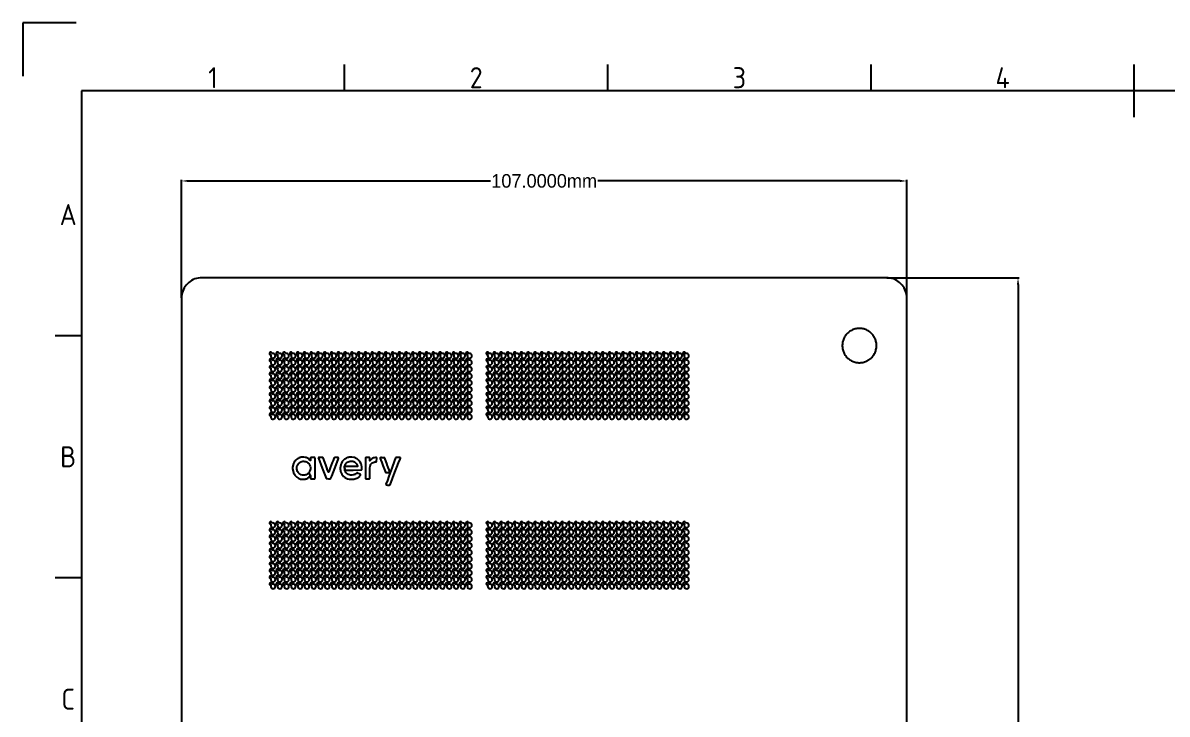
# Model space of a CAD drawing. Header units: millimetres. Extents: x -28 to 301, y -25 to 208.
# Drawn here: x -28.4 to 140.4, y 105.7 to 207.6 of the extents above; entities that cross this region are included whole.
import ezdxf
from ezdxf.enums import TextEntityAlignment as Align

# ---------------------------------------------------------------- set-up
doc = ezdxf.new("R2010")
doc.units = ezdxf.units.MM
doc.header["$MEASUREMENT"] = 0
for name, color, linetype in [('1_copper', 7, 'Continuous'), ('drills_via_1_64', 7, 'Continuous'), ('holes', 7, 'Continuous'), ('outline', 7, 'Continuous'), ('Title Block', 7, 'Continuous')]:
    doc.layers.add(name, color=color, linetype=linetype)
doc.styles.add('ACISOTS', font='isocp.shx', dxfattribs={"height": 1})
doc.styles.add('ISO Proportional', font='isocp.shx')
doc.dimstyles.get("Standard").update_dxf_attribs({"dimtxt": 2, "dimasz": 1, "dimexe": 0.18, "dimexo": 0.0625, "dimgap": 0.09, "dimtad": 0, "dimtih": 1, "dimtoh": 1, "dimdec": 4, "dimzin": 0, "dimdsep": 46, "dimtxsty": 'Standard', "dimcen": 0.09, "dimadec": 0, "dimazin": 0, "dimtfac": 1, "dimtdec": 4, "dimtofl": 0, "dimtmove": 0, "dimatfit": 3, "dimfxl": 1, "dimtolj": 1, "dimtzin": 0, "dimarcsym": 0})

# ---------------------------------------------------------------- blocks, each defined once
blk = doc.blocks.new('*U74')
at = {"linetype": 'Continuous'}
blk.add_lwpolyline([(-0.05, 0.21, 3.187089), (-0.21, 0.05, 5.958673)], format="xyb", close=True, dxfattribs=at)
blk = doc.blocks.new('*U75')
at = {"color": 0, "linetype": 'ByBlock', "lineweight": -2, "transparency": 16777216}
for p in [(-29, 0), (-28, 0), (-27, 0), (-26, 0), (-25, 0), (-24, 0), (-23, 0), (-22, 0), (-21, 0), (-20, 0), (-19, 0), (-18, 0), (-17, 0), (-16, 0), (-15, 0), (-14, 0), (-13, 0), (-12, 0), (-11, 0), (-10, 0), (-9, 0), (-8, 0), (-7, 0), (-6, 0), (-5, 0), (-4, 0), (-3, 0), (-2, 0), (-1, 0), (0, 0), (-29, -1), (-29, -2), (-28, -1), (-28, -2), (-27, -1), (-27, -2), (-26, -1), (-26, -2), (-25, -1), (-25, -2), (-24, -1), (-24, -2), (-23, -1), (-23, -2), (-22, -1), (-22, -2), (-21, -1), (-21, -2), (-20, -1), (-20, -2), (-19, -1), (-19, -2), (-18, -1), (-18, -2), (-17, -1), (-17, -2), (-16, -1), (-16, -2), (-15, -1), (-15, -2), (-14, -1), (-14, -2), (-13, -1), (-13, -2), (-12, -1), (-12, -2), (-11, -1), (-11, -2), (-10, -1), (-10, -2), (-9, -1), (-9, -2), (-8, -1), (-8, -2), (-7, -1), (-7, -2), (-6, -1), (-6, -2), (-5, -1), (-5, -2), (-4, -1), (-4, -2), (-3, -1), (-3, -2), (-2, -1), (-2, -2), (-1, -1), (-1, -2), (0, -1), (0, -2), (-29, -3), (-28, -3), (-27, -3), (-26, -3), (-25, -3), (-24, -3), (-23, -3), (-22, -3), (-21, -3), (-20, -3), (-19, -3), (-18, -3), (-17, -3), (-16, -3), (-15, -3), (-14, -3), (-13, -3), (-12, -3), (-11, -3), (-10, -3), (-9, -3), (-8, -3), (-7, -3), (-6, -3), (-5, -3), (-4, -3), (-3, -3), (-2, -3), (-1, -3), (0, -3), (-29, -4), (-29, -5), (-28, -4), (-28, -5), (-27, -4), (-27, -5), (-26, -4), (-26, -5), (-25, -4), (-25, -5), (-24, -4), (-24, -5), (-23, -4), (-23, -5), (-22, -4), (-22, -5), (-21, -4), (-21, -5), (-20, -4), (-20, -5), (-19, -4), (-19, -5), (-18, -4), (-18, -5), (-17, -4), (-17, -5), (-16, -4), (-16, -5), (-15, -4), (-15, -5), (-14, -4), (-14, -5), (-13, -4), (-13, -5), (-12, -4), (-12, -5), (-11, -4), (-11, -5), (-10, -4), (-10, -5), (-9, -4), (-9, -5), (-8, -4), (-8, -5), (-7, -4), (-7, -5), (-6, -4), (-6, -5), (-5, -4), (-5, -5), (-4, -4), (-4, -5), (-3, -4), (-3, -5), (-2, -4), (-2, -5), (-1, -4), (-1, -5), (0, -4), (0, -5), (-29, -6), (-29, -7), (-28, -6), (-28, -7), (-27, -6), (-27, -7), (-26, -6), (-26, -7), (-25, -6), (-25, -7), (-24, -6), (-24, -7), (-23, -6), (-23, -7), (-22, -6), (-22, -7), (-21, -6), (-21, -7), (-20, -6), (-20, -7), (-19, -6), (-19, -7), (-18, -6), (-18, -7), (-17, -6), (-17, -7), (-16, -6), (-16, -7), (-15, -6), (-15, -7), (-14, -6), (-14, -7), (-13, -6), (-13, -7), (-12, -6), (-12, -7), (-11, -6), (-11, -7), (-10, -6), (-10, -7), (-9, -6), (-9, -7), (-8, -6), (-8, -7), (-7, -6), (-7, -7), (-6, -6), (-6, -7), (-5, -6), (-5, -7), (-4, -6), (-4, -7), (-3, -6), (-3, -7), (-2, -6), (-2, -7), (-1, -6), (-1, -7), (0, -6), (0, -7), (-29, -8), (-28, -8), (-27, -8), (-26, -8), (-25, -8), (-24, -8), (-23, -8), (-22, -8), (-21, -8), (-20, -8), (-19, -8), (-18, -8), (-17, -8), (-16, -8), (-15, -8), (-14, -8), (-13, -8), (-12, -8), (-11, -8), (-10, -8), (-9, -8), (-8, -8), (-7, -8), (-6, -8), (-5, -8), (-4, -8), (-3, -8), (-2, -8), (-1, -8), (0, -8), (-29, -9), (-28, -9), (-27, -9), (-26, -9), (-25, -9), (-24, -9), (-23, -9), (-22, -9), (-21, -9), (-20, -9), (-19, -9), (-18, -9), (-17, -9), (-16, -9), (-15, -9), (-14, -9), (-13, -9), (-12, -9), (-11, -9), (-10, -9), (-9, -9), (-8, -9), (-7, -9), (-6, -9), (-5, -9), (-4, -9), (-3, -9), (-2, -9), (-1, -9), (0, -9)]:
    blk.add_blockref('*U74', p, dxfattribs=at)
blk = doc.blocks.new('*U80')
at = {"linetype": 'Continuous'}
blk.add_lwpolyline([(-0.05, 0.21, 3.187089), (-0.21, 0.05, 5.958673)], format="xyb", close=True, dxfattribs=at)
blk = doc.blocks.new('*U82')
at = {"color": 0, "linetype": 'ByBlock', "lineweight": -2, "transparency": 16777216}
for p in [(-29, 0), (-28, 0), (-27, 0), (-26, 0), (-25, 0), (-24, 0), (-23, 0), (-22, 0), (-21, 0), (-20, 0), (-19, 0), (-18, 0), (-17, 0), (-16, 0), (-15, 0), (-14, 0), (-13, 0), (-12, 0), (-11, 0), (-10, 0), (-9, 0), (-8, 0), (-7, 0), (-6, 0), (-5, 0), (-4, 0), (-3, 0), (-2, 0), (-1, 0), (0, 0), (-29, -1), (-29, -2), (-28, -1), (-28, -2), (-27, -1), (-27, -2), (-26, -1), (-26, -2), (-25, -1), (-25, -2), (-24, -1), (-24, -2), (-23, -1), (-23, -2), (-22, -1), (-22, -2), (-21, -1), (-21, -2), (-20, -1), (-20, -2), (-19, -1), (-19, -2), (-18, -1), (-18, -2), (-17, -1), (-17, -2), (-16, -1), (-16, -2), (-15, -1), (-15, -2), (-14, -1), (-14, -2), (-13, -1), (-13, -2), (-12, -1), (-12, -2), (-11, -1), (-11, -2), (-10, -1), (-10, -2), (-9, -1), (-9, -2), (-8, -1), (-8, -2), (-7, -1), (-7, -2), (-6, -1), (-6, -2), (-5, -1), (-5, -2), (-4, -1), (-4, -2), (-3, -1), (-3, -2), (-2, -1), (-2, -2), (-1, -1), (-1, -2), (0, -1), (0, -2), (-29, -3), (-28, -3), (-27, -3), (-26, -3), (-25, -3), (-24, -3), (-23, -3), (-22, -3), (-21, -3), (-20, -3), (-19, -3), (-18, -3), (-17, -3), (-16, -3), (-15, -3), (-14, -3), (-13, -3), (-12, -3), (-11, -3), (-10, -3), (-9, -3), (-8, -3), (-7, -3), (-6, -3), (-5, -3), (-4, -3), (-3, -3), (-2, -3), (-1, -3), (0, -3), (-29, -4), (-29, -5), (-28, -4), (-28, -5), (-27, -4), (-27, -5), (-26, -4), (-26, -5), (-25, -4), (-25, -5), (-24, -4), (-24, -5), (-23, -4), (-23, -5), (-22, -4), (-22, -5), (-21, -4), (-21, -5), (-20, -4), (-20, -5), (-19, -4), (-19, -5), (-18, -4), (-18, -5), (-17, -4), (-17, -5), (-16, -4), (-16, -5), (-15, -4), (-15, -5), (-14, -4), (-14, -5), (-13, -4), (-13, -5), (-12, -4), (-12, -5), (-11, -4), (-11, -5), (-10, -4), (-10, -5), (-9, -4), (-9, -5), (-8, -4), (-8, -5), (-7, -4), (-7, -5), (-6, -4), (-6, -5), (-5, -4), (-5, -5), (-4, -4), (-4, -5), (-3, -4), (-3, -5), (-2, -4), (-2, -5), (-1, -4), (-1, -5), (0, -4), (0, -5), (-29, -6), (-29, -7), (-28, -6), (-28, -7), (-27, -6), (-27, -7), (-26, -6), (-26, -7), (-25, -6), (-25, -7), (-24, -6), (-24, -7), (-23, -6), (-23, -7), (-22, -6), (-22, -7), (-21, -6), (-21, -7), (-20, -6), (-20, -7), (-19, -6), (-19, -7), (-18, -6), (-18, -7), (-17, -6), (-17, -7), (-16, -6), (-16, -7), (-15, -6), (-15, -7), (-14, -6), (-14, -7), (-13, -6), (-13, -7), (-12, -6), (-12, -7), (-11, -6), (-11, -7), (-10, -6), (-10, -7), (-9, -6), (-9, -7), (-8, -6), (-8, -7), (-7, -6), (-7, -7), (-6, -6), (-6, -7), (-5, -6), (-5, -7), (-4, -6), (-4, -7), (-3, -6), (-3, -7), (-2, -6), (-2, -7), (-1, -6), (-1, -7), (0, -6), (0, -7), (-29, -8), (-28, -8), (-27, -8), (-26, -8), (-25, -8), (-24, -8), (-23, -8), (-22, -8), (-21, -8), (-20, -8), (-19, -8), (-18, -8), (-17, -8), (-16, -8), (-15, -8), (-14, -8), (-13, -8), (-12, -8), (-11, -8), (-10, -8), (-9, -8), (-8, -8), (-7, -8), (-6, -8), (-5, -8), (-4, -8), (-3, -8), (-2, -8), (-1, -8), (0, -8), (-29, -9), (-28, -9), (-27, -9), (-26, -9), (-25, -9), (-24, -9), (-23, -9), (-22, -9), (-21, -9), (-20, -9), (-19, -9), (-18, -9), (-17, -9), (-16, -9), (-15, -9), (-14, -9), (-13, -9), (-12, -9), (-11, -9), (-10, -9), (-9, -9), (-8, -9), (-7, -9), (-6, -9), (-5, -9), (-4, -9), (-3, -9), (-2, -9), (-1, -9), (0, -9)]:
    blk.add_blockref('*U80', p, dxfattribs=at)
blk = doc.blocks.new('*U89')
at = {"linetype": 'Continuous'}
blk.add_lwpolyline([(-0.05, 0.21, 3.187089), (-0.21, 0.05, 5.958673)], format="xyb", close=True, dxfattribs=at)
blk = doc.blocks.new('*U91')
at = {"color": 0, "linetype": 'ByBlock', "lineweight": -2, "transparency": 16777216}
for p in [(-29, 0), (-28, 0), (-27, 0), (-26, 0), (-25, 0), (-24, 0), (-23, 0), (-22, 0), (-21, 0), (-20, 0), (-19, 0), (-18, 0), (-17, 0), (-16, 0), (-15, 0), (-14, 0), (-13, 0), (-12, 0), (-11, 0), (-10, 0), (-9, 0), (-8, 0), (-7, 0), (-6, 0), (-5, 0), (-4, 0), (-3, 0), (-2, 0), (-1, 0), (0, 0), (-29, -1), (-29, -2), (-28, -1), (-28, -2), (-27, -1), (-27, -2), (-26, -1), (-26, -2), (-25, -1), (-25, -2), (-24, -1), (-24, -2), (-23, -1), (-23, -2), (-22, -1), (-22, -2), (-21, -1), (-21, -2), (-20, -1), (-20, -2), (-19, -1), (-19, -2), (-18, -1), (-18, -2), (-17, -1), (-17, -2), (-16, -1), (-16, -2), (-15, -1), (-15, -2), (-14, -1), (-14, -2), (-13, -1), (-13, -2), (-12, -1), (-12, -2), (-11, -1), (-11, -2), (-10, -1), (-10, -2), (-9, -1), (-9, -2), (-8, -1), (-8, -2), (-7, -1), (-7, -2), (-6, -1), (-6, -2), (-5, -1), (-5, -2), (-4, -1), (-4, -2), (-3, -1), (-3, -2), (-2, -1), (-2, -2), (-1, -1), (-1, -2), (0, -1), (0, -2), (-29, -3), (-28, -3), (-27, -3), (-26, -3), (-25, -3), (-24, -3), (-23, -3), (-22, -3), (-21, -3), (-20, -3), (-19, -3), (-18, -3), (-17, -3), (-16, -3), (-15, -3), (-14, -3), (-13, -3), (-12, -3), (-11, -3), (-10, -3), (-9, -3), (-8, -3), (-7, -3), (-6, -3), (-5, -3), (-4, -3), (-3, -3), (-2, -3), (-1, -3), (0, -3), (-29, -4), (-29, -5), (-28, -4), (-28, -5), (-27, -4), (-27, -5), (-26, -4), (-26, -5), (-25, -4), (-25, -5), (-24, -4), (-24, -5), (-23, -4), (-23, -5), (-22, -4), (-22, -5), (-21, -4), (-21, -5), (-20, -4), (-20, -5), (-19, -4), (-19, -5), (-18, -4), (-18, -5), (-17, -4), (-17, -5), (-16, -4), (-16, -5), (-15, -4), (-15, -5), (-14, -4), (-14, -5), (-13, -4), (-13, -5), (-12, -4), (-12, -5), (-11, -4), (-11, -5), (-10, -4), (-10, -5), (-9, -4), (-9, -5), (-8, -4), (-8, -5), (-7, -4), (-7, -5), (-6, -4), (-6, -5), (-5, -4), (-5, -5), (-4, -4), (-4, -5), (-3, -4), (-3, -5), (-2, -4), (-2, -5), (-1, -4), (-1, -5), (0, -4), (0, -5), (-29, -6), (-29, -7), (-28, -6), (-28, -7), (-27, -6), (-27, -7), (-26, -6), (-26, -7), (-25, -6), (-25, -7), (-24, -6), (-24, -7), (-23, -6), (-23, -7), (-22, -6), (-22, -7), (-21, -6), (-21, -7), (-20, -6), (-20, -7), (-19, -6), (-19, -7), (-18, -6), (-18, -7), (-17, -6), (-17, -7), (-16, -6), (-16, -7), (-15, -6), (-15, -7), (-14, -6), (-14, -7), (-13, -6), (-13, -7), (-12, -6), (-12, -7), (-11, -6), (-11, -7), (-10, -6), (-10, -7), (-9, -6), (-9, -7), (-8, -6), (-8, -7), (-7, -6), (-7, -7), (-6, -6), (-6, -7), (-5, -6), (-5, -7), (-4, -6), (-4, -7), (-3, -6), (-3, -7), (-2, -6), (-2, -7), (-1, -6), (-1, -7), (0, -6), (0, -7), (-29, -8), (-28, -8), (-27, -8), (-26, -8), (-25, -8), (-24, -8), (-23, -8), (-22, -8), (-21, -8), (-20, -8), (-19, -8), (-18, -8), (-17, -8), (-16, -8), (-15, -8), (-14, -8), (-13, -8), (-12, -8), (-11, -8), (-10, -8), (-9, -8), (-8, -8), (-7, -8), (-6, -8), (-5, -8), (-4, -8), (-3, -8), (-2, -8), (-1, -8), (0, -8), (-29, -9), (-28, -9), (-27, -9), (-26, -9), (-25, -9), (-24, -9), (-23, -9), (-22, -9), (-21, -9), (-20, -9), (-19, -9), (-18, -9), (-17, -9), (-16, -9), (-15, -9), (-14, -9), (-13, -9), (-12, -9), (-11, -9), (-10, -9), (-9, -9), (-8, -9), (-7, -9), (-6, -9), (-5, -9), (-4, -9), (-3, -9), (-2, -9), (-1, -9), (0, -9)]:
    blk.add_blockref('*U89', p, dxfattribs=at)
blk = doc.blocks.new('*U92')
at = {"linetype": 'Continuous'}
blk.add_lwpolyline([(-0.05, 0.21, 3.187089), (-0.21, 0.05, 5.958673)], format="xyb", close=True, dxfattribs=at)
blk = doc.blocks.new('*U93')
at = {"color": 0, "linetype": 'ByBlock', "lineweight": -2, "transparency": 16777216}
for p in [(-29, 0), (-28, 0), (-27, 0), (-26, 0), (-25, 0), (-24, 0), (-23, 0), (-22, 0), (-21, 0), (-20, 0), (-19, 0), (-18, 0), (-17, 0), (-16, 0), (-15, 0), (-14, 0), (-13, 0), (-12, 0), (-11, 0), (-10, 0), (-9, 0), (-8, 0), (-7, 0), (-6, 0), (-5, 0), (-4, 0), (-3, 0), (-2, 0), (-1, 0), (0, 0), (-29, -1), (-29, -2), (-28, -1), (-28, -2), (-27, -1), (-27, -2), (-26, -1), (-26, -2), (-25, -1), (-25, -2), (-24, -1), (-24, -2), (-23, -1), (-23, -2), (-22, -1), (-22, -2), (-21, -1), (-21, -2), (-20, -1), (-20, -2), (-19, -1), (-19, -2), (-18, -1), (-18, -2), (-17, -1), (-17, -2), (-16, -1), (-16, -2), (-15, -1), (-15, -2), (-14, -1), (-14, -2), (-13, -1), (-13, -2), (-12, -1), (-12, -2), (-11, -1), (-11, -2), (-10, -1), (-10, -2), (-9, -1), (-9, -2), (-8, -1), (-8, -2), (-7, -1), (-7, -2), (-6, -1), (-6, -2), (-5, -1), (-5, -2), (-4, -1), (-4, -2), (-3, -1), (-3, -2), (-2, -1), (-2, -2), (-1, -1), (-1, -2), (0, -1), (0, -2), (-29, -3), (-28, -3), (-27, -3), (-26, -3), (-25, -3), (-24, -3), (-23, -3), (-22, -3), (-21, -3), (-20, -3), (-19, -3), (-18, -3), (-17, -3), (-16, -3), (-15, -3), (-14, -3), (-13, -3), (-12, -3), (-11, -3), (-10, -3), (-9, -3), (-8, -3), (-7, -3), (-6, -3), (-5, -3), (-4, -3), (-3, -3), (-2, -3), (-1, -3), (0, -3), (-29, -4), (-29, -5), (-28, -4), (-28, -5), (-27, -4), (-27, -5), (-26, -4), (-26, -5), (-25, -4), (-25, -5), (-24, -4), (-24, -5), (-23, -4), (-23, -5), (-22, -4), (-22, -5), (-21, -4), (-21, -5), (-20, -4), (-20, -5), (-19, -4), (-19, -5), (-18, -4), (-18, -5), (-17, -4), (-17, -5), (-16, -4), (-16, -5), (-15, -4), (-15, -5), (-14, -4), (-14, -5), (-13, -4), (-13, -5), (-12, -4), (-12, -5), (-11, -4), (-11, -5), (-10, -4), (-10, -5), (-9, -4), (-9, -5), (-8, -4), (-8, -5), (-7, -4), (-7, -5), (-6, -4), (-6, -5), (-5, -4), (-5, -5), (-4, -4), (-4, -5), (-3, -4), (-3, -5), (-2, -4), (-2, -5), (-1, -4), (-1, -5), (0, -4), (0, -5), (-29, -6), (-29, -7), (-28, -6), (-28, -7), (-27, -6), (-27, -7), (-26, -6), (-26, -7), (-25, -6), (-25, -7), (-24, -6), (-24, -7), (-23, -6), (-23, -7), (-22, -6), (-22, -7), (-21, -6), (-21, -7), (-20, -6), (-20, -7), (-19, -6), (-19, -7), (-18, -6), (-18, -7), (-17, -6), (-17, -7), (-16, -6), (-16, -7), (-15, -6), (-15, -7), (-14, -6), (-14, -7), (-13, -6), (-13, -7), (-12, -6), (-12, -7), (-11, -6), (-11, -7), (-10, -6), (-10, -7), (-9, -6), (-9, -7), (-8, -6), (-8, -7), (-7, -6), (-7, -7), (-6, -6), (-6, -7), (-5, -6), (-5, -7), (-4, -6), (-4, -7), (-3, -6), (-3, -7), (-2, -6), (-2, -7), (-1, -6), (-1, -7), (0, -6), (0, -7), (-29, -8), (-28, -8), (-27, -8), (-26, -8), (-25, -8), (-24, -8), (-23, -8), (-22, -8), (-21, -8), (-20, -8), (-19, -8), (-18, -8), (-17, -8), (-16, -8), (-15, -8), (-14, -8), (-13, -8), (-12, -8), (-11, -8), (-10, -8), (-9, -8), (-8, -8), (-7, -8), (-6, -8), (-5, -8), (-4, -8), (-3, -8), (-2, -8), (-1, -8), (0, -8), (-29, -9), (-28, -9), (-27, -9), (-26, -9), (-25, -9), (-24, -9), (-23, -9), (-22, -9), (-21, -9), (-20, -9), (-19, -9), (-18, -9), (-17, -9), (-16, -9), (-15, -9), (-14, -9), (-13, -9), (-12, -9), (-11, -9), (-10, -9), (-9, -9), (-8, -9), (-7, -9), (-6, -9), (-5, -9), (-4, -9), (-3, -9), (-2, -9), (-1, -9), (0, -9)]:
    blk.add_blockref('*U92', p, dxfattribs=at)
blk = doc.blocks.new('Title Block')
at = {"layer": 'Title Block'}
for p, q in [((0, 297), (0, 287)), ((10, 297), (0, 297)), ((60.5, 284.23), (60.5, 289.18)), ((110, 284.23), (110, 289.18)), ((159.5, 284.23), (159.5, 289.18)), ((209, 279.28), (209, 289.18)), ((407, 284.23), (11, 284.23)), ((11, 284.23), (11, 10)), ((11, 238.19), (6.05, 238.19)), ((11, 192.66), (6.05, 192.66))]:
    blk.add_line(p, q, dxfattribs=at)
at = {"layer": 'Title Block', "style": 'ISO Proportional'}
for s, p in [('1', (35.75, 286.7)), ('2', (85.25, 286.7)), ('3', (134.75, 286.7)), ('4', (184.25, 286.7)), ('A', (8.52, 260.96)), ('B', (8.52, 215.43)), ('C', (8.52, 169.88))]:
    blk.add_text(s, height=3.96, dxfattribs=at).set_placement(p, align=Align.MIDDLE)
at = {"layer": 'Title Block', "lineweight": 35, "style": 'ACISOTS'}
for tag, p, height in [('FILE_NAME', (254.41, 53.9), 3), ('FSCM_NO', (293.68, 53.04), 3), ('SHEET', (326.77, 52.11), 3), ('SCALE', (368.02, 52.11), 3), ('SIZE', (254.7, 48.23), 3), ('DESIGN_ACTIVITY', (328.79, 43.14), 3.5), ('CHECK_DATE', (254.41, 41.9), 3), ('CHECK_DATE', (254.7, 36.14), 3), ('CHECKED_BY', (277.96, 36.14), 3), ('SHEETNAME', (326.77, 30.48), 6), ('APPROVAL_DATE', (254.7, 30.17), 3), ('APPROVED_BY', (277.96, 30.17), 3), ('DRAWING_SUBTITLE', (328.79, 25.44), 3), ('ISSUE_DATE', (254.7, 24.08), 3), ('ISSUED_BY', (277.96, 24.08), 3), ('REVISION', (254.7, 18.08), 3), ('SHEETNUMBER-NAME', (326.77, 11.76), 6), ('CONTRACT_NO', (254.7, 12.08), 3.5)]:
    blk.add_attdef(tag, p, '', height=height, dxfattribs=at)
blk = doc.blocks.new('*D299')
at = {"color": 0, "linetype": 'Continuous', "lineweight": -2, "transparency": 16777216}
for p, q in [((99.06, 170), (118.58, 170)), ((118.4, 169), (118.4, 86.09)), ((118.4, 1), (118.4, 83.91)), ((99.06, 0), (118.58, 0))]:
    blk.add_line(p, q, dxfattribs=at)
at = {"color": 0, "linetype": 'Continuous', "transparency": 16777216}
for points in [[(118.23, 169), (118.56, 169), (118.4, 170)], [(118.23, 1), (118.56, 1), (118.4, 0)]]:
    blk.add_solid(points, dxfattribs=at)
at = {"layer": 'Defpoints', "color": 0, "linetype": 'Continuous', "transparency": 16777216}
for p in [(99, 170), (99, 0), (118.4, 0)]:
    blk.add_point(p, dxfattribs=at)
at = {"color": 0, "linetype": 'Continuous', "transparency": 16777216, "insert": (118.4, 85), "char_height": 2, "attachment_point": 5}
blk.add_mtext('\\A1;170.0000mm ', dxfattribs=at)
blk = doc.blocks.new('*D300')
at = {"color": 0, "linetype": 'Continuous', "lineweight": -2, "transparency": 16777216}
for p, q in [((-5, 167.06), (-5, 184.45)), ((-4, 184.27), (40.58, 184.27)), ((101, 184.27), (56.42, 184.27)), ((102, 167.06), (102, 184.45))]:
    blk.add_line(p, q, dxfattribs=at)
at = {"color": 0, "linetype": 'Continuous', "transparency": 16777216}
for points in [[(-4, 184.44), (-4, 184.11), (-5, 184.27)], [(101, 184.44), (101, 184.11), (102, 184.27)]]:
    blk.add_solid(points, dxfattribs=at)
at = {"layer": 'Defpoints', "color": 0, "linetype": 'Continuous', "transparency": 16777216}
for p in [(102, 184.27), (-5, 167), (102, 167)]:
    blk.add_point(p, dxfattribs=at)
at = {"color": 0, "linetype": 'Continuous', "transparency": 16777216, "insert": (48.5, 184.27), "char_height": 2, "attachment_point": 5}
blk.add_mtext('\\A1;107.0000mm', dxfattribs=at)

msp = doc.modelspace()

# ---------------------------------------------------------------- linework, layer by layer
at = {"layer": '1_copper'}
for points in [[(12.94021, 140.30127), (13.22794, 140.31634), (13.23639, 140.31726), (13.34073, 140.33452), (13.34925, 140.33643), (13.45065, 140.36543), (13.45924, 140.36845), (13.55067, 140.40691), (13.55916, 140.41112), (13.64455, 140.46029), (13.65323, 140.46611), (13.85012, 140.61883), (13.8545, 140.6225), (13.97056, 140.72735), (13.98857, 140.75175), (13.99563, 140.78125), (13.98451, 140.8236), (13.79579, 141.13269), (13.77515, 141.15491), (13.74748, 141.16732), (13.71716, 141.16796), (13.67884, 141.14876), (13.64858, 141.1206), (13.64452, 141.1173), (13.5369, 141.04151), (13.5317, 141.03844), (13.37347, 140.96114), (13.36701, 140.95868), (13.19782, 140.91146), (13.19102, 140.91022), (13.01611, 140.89445), (13.00915, 140.89446), (12.83485, 140.91067), (12.82805, 140.91194), (12.65961, 140.95963), (12.65312, 140.96213), (12.49622, 141.03967), (12.49027, 141.04333), (12.35028, 141.14808), (12.3451, 141.15276), (12.2266, 141.2813), (12.22235, 141.28685), (12.12923, 141.435), (12.12618, 141.44096), (12.06115, 141.60128), (12.05925, 141.60738), (12.02191, 141.77654), (12.02107, 141.78275), (12.01223, 141.95686), (12.01243, 141.9631), (12.03234, 142.13626), (12.03358, 142.14246), (12.08124, 142.30763), (12.08352, 142.3136), (12.15801, 142.46835), (12.16141, 142.47408), (12.25882, 142.60962), (12.26333, 142.61484), (12.38366, 142.73068), (12.38866, 142.73475), (12.49819, 142.80924), (12.50339, 142.81221), (12.62364, 142.86884), (12.62884, 142.87084), (12.76358, 142.91169), (12.76857, 142.91284), (12.90784, 142.93531), (12.91288, 142.93578), (13.0569, 142.93965), (13.06191, 142.93946), (13.20518, 142.92441), (13.21026, 142.92353), (13.34761, 142.88997), (13.35269, 142.88835), (13.48395, 142.83625), (13.48889, 142.83386), (13.59579, 142.77238), (13.6005, 142.76918), (13.69697, 142.69251), (13.70116, 142.68863), (13.78483, 142.59873), (13.78881, 142.59364), (13.89647, 142.42888), (13.89986, 142.42242), (13.97399, 142.2405), (13.97606, 142.23362), (14.01553, 142.03654), (14.01626, 142.02951), (14.01845, 141.82795), (14.01803, 141.82189), (13.99869, 141.69305), (13.99761, 141.6881), (13.96121, 141.56248), (13.95948, 141.55772), (13.90675, 141.43802), (13.9044, 141.43353), (13.83541, 141.32085), (13.83242, 141.31662), (13.78137, 141.25418), (13.76723, 141.22735), (13.76468, 141.19713), (13.77533, 141.16625), (14.01422, 140.77499), (14.01719, 140.76767), (14.01744, 140.76543), (14.01744, 140.4366), (14.02347, 140.40688), (14.04063, 140.38187), (14.06617, 140.36552), (14.09364, 140.3604), (14.62124, 140.3604), (14.65096, 140.36643), (14.67597, 140.38358), (14.69232, 140.40913), (14.69744, 140.4366), (14.69744, 143.4042), (14.69141, 143.43392), (14.67426, 143.45893), (14.64871, 143.47528), (14.62124, 143.4804), (14.09364, 143.4804), (14.06392, 143.47437), (14.03891, 143.45722), (14.02256, 143.43167), (14.01744, 143.4042), (14.01744, 143.07729), (14.01673, 143.07298), (14.01235, 143.07569), (13.85368, 143.21904), (13.85104, 143.22133), (13.77789, 143.28156), (13.77333, 143.28503), (13.68327, 143.34847), (13.67952, 143.35095), (13.58775, 143.40781), (13.58225, 143.4109), (13.50621, 143.44972), (13.49825, 143.45322), (13.40749, 143.48715), (13.39862, 143.48987), (13.30453, 143.51248), (13.29558, 143.51408), (13.03445, 143.54466), (13.02557, 143.54518), (12.75892, 143.54512), (12.75037, 143.54464), (12.64773, 143.53302), (12.63959, 143.53165), (12.53909, 143.50906), (12.53031, 143.50653), (12.35884, 143.44567), (12.34965, 143.44171), (12.18805, 143.3591), (12.17945, 143.35397), (12.02987, 143.25074), (12.0224, 143.24487), (11.88119, 143.11878), (11.87484, 143.11241), (11.74933, 142.97039), (11.74378, 142.96331), (11.63585, 142.80747), (11.63121, 142.79985), (11.54104, 142.63016), (11.53734, 142.62211), (11.46747, 142.4431), (11.46473, 142.43467), (11.41614, 142.24885), (11.41437, 142.23993), (11.38875, 142.05324), (11.38805, 142.04394), (11.38542, 141.85564), (11.38586, 141.84633), (11.40625, 141.65897), (11.40776, 141.65007), (11.45208, 141.45816), (11.45453, 141.44978), (11.52053, 141.26415), (11.524, 141.25595), (11.60997, 141.08174), (11.61446, 141.07387), (11.72044, 140.9112), (11.72589, 140.90385), (11.84836, 140.75775), (11.85471, 140.75104), (11.99382, 140.62096), (12.00114, 140.61492), (12.15236, 140.50528), (12.16058, 140.50008), (12.32503, 140.41034), (12.33262, 140.40672), (12.46198, 140.35367), (12.47141, 140.3505), (12.57874, 140.32211), (12.59005, 140.32002), (12.71947, 140.30605), (12.72602, 140.30563), (12.9346, 140.30118)], [(16.84157, 140.36613), (16.93318, 140.37134), (16.94441, 140.37282), (16.98073, 140.38039), (17.00859, 140.39237), (17.03594, 140.42671), (17.1616, 140.74112), (17.16184, 140.74174), (17.66264, 142.02729), (17.66265, 142.02732), (18.18568, 143.37119), (18.19083, 143.40108), (18.18392, 143.43061), (18.16604, 143.4551), (18.14003, 143.47068), (18.11877, 143.47492), (18.11374, 143.47519), (18.11222, 143.47526), (17.99906, 143.4791), (17.99717, 143.47914), (17.86253, 143.48039), (17.86087, 143.48039), (17.66912, 143.47799), (17.66226, 143.47759), (17.57198, 143.46829), (17.55964, 143.46598), (17.54295, 143.4614), (17.53052, 143.4568), (17.51793, 143.45084), (17.50173, 143.44049), (17.50021, 143.43923), (17.4839, 143.42031), (17.48142, 143.41623), (17.47539, 143.404), (17.45799, 143.35881), (17.45759, 143.35776), (17.35276, 143.07309), (17.35277, 143.07308), (17.35273, 143.07302), (17.2308, 142.74103), (17.23077, 142.74095), (17.09147, 142.3604), (16.95197, 141.98274), (16.95174, 141.98212), (16.82929, 141.65926), (16.82911, 141.65878), (16.82911, 141.65878), (16.72088, 141.37905), (16.71923, 141.37536), (16.71414, 141.36544), (16.70989, 141.35891), (16.70579, 141.35385), (16.69856, 141.34756), (16.69484, 141.34608), (16.68959, 141.34667), (16.68472, 141.35003), (16.6809, 141.35682), (16.5635, 141.64402), (16.42939, 141.98581), (16.42918, 141.98637), (16.27586, 142.39867), (15.89998, 143.43029), (15.88414, 143.45614), (15.85946, 143.47377), (15.82839, 143.4804), (15.25959, 143.4804), (15.22987, 143.47437), (15.20486, 143.45722), (15.18852, 143.43167), (15.18343, 143.40177), (15.18862, 143.37646), (15.75383, 141.9304), (16.34144, 140.42703), (16.35788, 140.40155), (16.38296, 140.38449), (16.4097, 140.37862), (16.68307, 140.36888), (16.68436, 140.36885), (16.83582, 140.36602)], [(20.25289, 140.29378), (20.25994, 140.29426), (20.40926, 140.31135), (20.41581, 140.31239), (20.56329, 140.34245), (20.56978, 140.34408), (20.71306, 140.38667), (20.71944, 140.38888), (20.85829, 140.44395), (20.86461, 140.44679), (20.99026, 140.5104), (20.99645, 140.5139), (21.11507, 140.5886), (21.12191, 140.59346), (21.21914, 140.67083), (21.22631, 140.67733), (21.31267, 140.76613), (21.31873, 140.77316), (21.4044, 140.88593), (21.41758, 140.91325), (21.41905, 140.94354), (21.40709, 140.97436), (21.39913, 140.98628), (21.3842, 141.00278), (21.36539, 141.01827), (21.35522, 141.02534), (21.1343, 141.15364), (21.13322, 141.15425), (20.96224, 141.24987), (20.93336, 141.25911), (20.90315, 141.25635), (20.86934, 141.23536), (20.8145, 141.1766), (20.81299, 141.17507), (20.7485, 141.11298), (20.74543, 141.11032), (20.67551, 141.0561), (20.672, 141.05368), (20.59906, 141.00919), (20.59507, 141.00707), (20.51745, 140.9714), (20.51345, 140.96983), (20.42709, 140.94143), (20.42309, 140.94036), (20.33447, 140.92158), (20.32964, 140.92088), (20.11981, 140.90415), (20.11455, 140.90409), (19.94428, 140.91396), (19.93955, 140.91453), (19.77196, 140.94556), (19.7666, 140.94696), (19.62054, 140.99664), (19.61478, 140.99915), (19.47926, 141.07184), (19.47379, 141.0754), (19.35984, 141.16442), (19.35492, 141.16902), (19.25851, 141.27666), (19.2545, 141.28201), (19.17782, 141.40573), (19.17485, 141.41159), (19.1201, 141.5483), (19.11901, 141.55141), (19.09361, 141.6353), (19.0921, 141.64337), (19.05261, 142.15322), (19.05418, 142.16728), (19.07953, 142.24928), (19.08029, 142.25149), (19.12702, 142.3745), (19.12873, 142.37834), (19.19433, 142.50605), (19.19617, 142.50924), (19.26933, 142.62284), (19.27274, 142.62735), (19.34123, 142.70527), (19.34633, 142.71009), (19.44893, 142.79045), (19.45437, 142.79401), (19.56985, 142.85599), (19.57497, 142.85827), (19.71459, 142.9085), (19.71902, 142.9098), (19.86425, 142.94266), (19.86881, 142.9434), (20.01704, 142.95824), (20.02167, 142.95842), (20.17015, 142.95501), (20.17567, 142.95448), (20.30509, 142.93228), (20.3114, 142.93064), (20.43493, 142.88682), (20.44043, 142.88436), (20.50688, 142.8481), (20.51051, 142.84585), (20.58865, 142.79096), (20.59108, 142.7891), (20.66663, 142.7265), (20.66947, 142.72391), (20.72918, 142.66354), (20.73161, 142.66084), (20.81091, 142.56393), (20.81336, 142.56057), (20.86441, 142.48177), (20.86708, 142.47689), (20.9077, 142.38773), (20.90909, 142.38423), (20.95467, 142.25078), (20.95492, 142.25002), (20.98099, 142.1663), (20.98174, 142.16101), (20.98127, 142.16081), (20.97804, 142.1604), (19.1344, 142.1604), (19.10468, 142.15437), (19.07966, 142.13722), (19.06332, 142.11167), (19.05842, 142.07832), (19.08694, 141.71017), (19.09525, 141.681), (19.11428, 141.65739), (19.14101, 141.64307), (19.16355, 141.63985), (20.34493, 141.64983), (21.52607, 141.6598), (21.55574, 141.66608), (21.58061, 141.68344), (21.59674, 141.70913), (21.60151, 141.73165), (21.60953, 141.87231), (21.60964, 141.87826), (21.60487, 142.10471), (21.60369, 142.11654), (21.56424, 142.33679), (21.56142, 142.34774), (21.48698, 142.56812), (21.48284, 142.57802), (21.37807, 142.786), (21.37256, 142.79525), (21.24047, 142.98502), (21.23369, 142.99343), (21.07633, 143.16234), (21.06781, 143.17019), (20.89584, 143.30602), (20.88553, 143.31288), (20.6932, 143.41939), (20.68396, 143.42373), (20.56088, 143.47172), (20.55327, 143.47423), (20.42575, 143.50905), (20.41591, 143.51105), (20.11943, 143.5512), (20.10737, 143.55187), (19.80918, 143.54465), (19.79907, 143.54373), (19.66999, 143.52324), (19.66198, 143.52152), (19.53569, 143.48725), (19.52631, 143.48404), (19.29762, 143.38862), (19.28724, 143.38333), (19.07671, 143.25473), (19.06693, 143.24763), (18.88428, 143.09158), (18.87547, 143.0827), (18.72097, 142.89906), (18.71377, 142.88892), (18.59008, 142.6807), (18.58465, 142.66958), (18.4962, 142.44378), (18.49278, 142.43255), (18.43791, 142.18608), (18.43629, 142.17508), (18.41782, 141.92256), (18.41777, 141.91213), (18.43186, 141.69203), (18.4331, 141.68238), (18.47513, 141.46578), (18.47775, 141.45589), (18.54587, 141.25443), (18.55002, 141.24453), (18.64563, 141.05494), (18.6512, 141.04562), (18.77037, 140.87501), (18.77728, 140.86648), (18.91967, 140.71484), (18.92771, 140.70742), (19.09082, 140.57736), (19.09981, 140.57119), (19.27994, 140.46565), (19.28936, 140.46097), (19.50505, 140.37187), (19.51539, 140.36843), (19.73049, 140.3138), (19.74162, 140.31184), (19.97435, 140.28844), (19.98358, 140.28807)], [(22.72472, 140.36643), (22.74973, 140.38358), (22.76608, 140.40913), (22.77119, 140.43535), (22.78521, 141.29006), (22.78523, 141.29054), (22.78522, 141.29054), (22.80192, 141.92229), (22.80211, 141.92526), (22.83405, 142.23756), (22.83489, 142.24253), (22.85836, 142.34126), (22.85984, 142.34606), (22.89606, 142.44074), (22.89828, 142.44552), (22.94529, 142.53057), (22.94835, 142.53525), (23.00722, 142.61231), (23.01103, 142.61658), (23.05468, 142.65872), (23.05917, 142.66243), (23.10866, 142.69732), (23.11381, 142.70038), (23.25654, 142.77041), (23.26219, 142.77264), (23.42225, 142.82146), (23.42713, 142.8226), (23.49998, 142.83466), (23.50404, 142.83511), (23.5792, 142.83946), (23.58127, 142.83953), (23.69568, 142.84008), (23.72537, 142.84625), (23.7503, 142.86352), (23.76652, 142.88915), (23.77098, 142.90731), (23.82878, 143.39524), (23.82628, 143.42546), (23.81219, 143.45232), (23.78874, 143.47155), (23.7531, 143.4804), (23.63249, 143.4804), (23.62548, 143.48008), (23.4288, 143.46191), (23.41734, 143.45996), (23.33591, 143.43962), (23.3271, 143.43684), (23.24761, 143.40637), (23.23917, 143.40253), (23.16448, 143.3629), (23.15654, 143.35804), (23.08836, 143.31038), (23.07915, 143.30281), (22.93938, 143.16819), (22.93439, 143.1629), (22.78199, 142.9851), (22.77959, 142.98308), (22.77795, 142.9897), (22.77752, 143.40428), (22.77145, 143.43399), (22.75428, 143.45899), (22.72871, 143.47531), (22.70132, 143.4804), (22.21364, 143.4804), (22.18392, 143.47437), (22.15891, 143.45722), (22.14256, 143.43167), (22.13744, 143.4042), (22.13744, 140.4366), (22.14347, 140.40688), (22.16062, 140.38187), (22.18617, 140.36552), (22.21364, 140.3604), (22.695, 140.3604)], [(25.44649, 141.2804), (25.64022, 141.28222), (25.64855, 141.28276), (25.68466, 141.28708), (25.71345, 141.2966), (25.73625, 141.3166), (25.74944, 141.3439), (25.74771, 141.38739), (25.7428, 141.40174), (25.74233, 141.4031), (25.6347, 141.69938), (25.63467, 141.69946), (25.50898, 142.04435), (25.50894, 142.04444), (25.36407, 142.44036), (25.36405, 142.4404), (25.00794, 143.41206), (24.99205, 143.43789), (24.96734, 143.45548), (24.93877, 143.462), (24.61941, 143.47195), (24.61857, 143.47197), (24.43267, 143.47572), (24.42717, 143.47563), (24.3601, 143.47213), (24.33073, 143.46455), (24.30665, 143.44612), (24.29166, 143.41975), (24.28814, 143.38963), (24.29311, 143.36827), (24.4031, 143.08711), (24.54019, 142.73657), (24.699, 142.3304), (25.09054, 141.32885), (25.10699, 141.30337), (25.13207, 141.28632), (25.16151, 141.2804), (25.44578, 141.2804)], [(25.70539, 139.44073), (25.73511, 139.44678), (25.76011, 139.46394), (25.77635, 139.48925), (26.4942, 141.33058), (26.78043, 142.06422), (27.03033, 142.70345), (27.24541, 143.25273), (27.24568, 143.25341), (27.28464, 143.35017), (27.2849, 143.35079), (27.29485, 143.37486), (27.30064, 143.40463), (27.29435, 143.4343), (27.27699, 143.45917), (27.25131, 143.4753), (27.2243, 143.48019), (26.96798, 143.47973), (26.65069, 143.47914), (26.62098, 143.47305), (26.596, 143.45586), (26.57923, 143.42901), (25.88055, 141.50973), (25.88055, 141.50972), (25.60447, 140.75116), (25.60447, 140.75115), (25.36914, 140.1042), (25.36914, 140.10419), (25.16778, 139.55041), (25.16329, 139.52042), (25.17086, 139.49105), (25.18929, 139.46696), (25.21565, 139.45197), (25.23194, 139.44854), (25.28735, 139.4431), (25.2937, 139.44274), (25.4425, 139.44059), (25.44364, 139.44058)]]:
    msp.add_lwpolyline(points, close=True, dxfattribs=at)
at = {"layer": 'drills_via_1_64'}
for centre in [(11.15, 158.85), (12.15, 158.85), (13.15, 158.85), (14.15, 158.85), (15.15, 158.85), (16.15, 158.85), (17.15, 158.85), (18.15, 158.85), (19.15, 158.85), (20.15, 158.85), (21.15, 158.85), (22.15, 158.85), (23.15, 158.85), (24.15, 158.85), (25.15, 158.85), (26.15, 158.85), (27.15, 158.85), (28.15, 158.85), (29.15, 158.85), (30.15, 158.85), (31.15, 158.85), (32.15, 158.85), (33.15, 158.85), (34.15, 158.85), (35.15, 158.85), (36.15, 158.85), (37.15, 158.85), (40.15, 158.85), (41.15, 158.85), (42.15, 158.85), (43.15, 158.85), (44.15, 158.85), (45.15, 158.85), (46.15, 158.85), (47.15, 158.85), (48.15, 158.85), (49.15, 158.85), (50.15, 158.85), (51.15, 158.85), (52.15, 158.85), (53.15, 158.85), (54.15, 158.85), (55.15, 158.85), (56.15, 158.85), (57.15, 158.85), (58.15, 158.85), (59.15, 158.85), (60.15, 158.85), (61.15, 158.85), (62.15, 158.85), (63.15, 158.85), (64.15, 158.85), (65.15, 158.85), (66.15, 158.85), (67.15, 158.85), (68.15, 158.85), (69.15, 158.85), (11.15, 157.85), (12.15, 157.85), (13.15, 157.85), (14.15, 157.85), (15.15, 157.85), (16.15, 157.85), (17.15, 157.85), (18.15, 157.85), (19.15, 157.85), (20.15, 157.85), (21.15, 157.85), (22.15, 157.85), (23.15, 157.85), (24.15, 157.85), (25.15, 157.85), (26.15, 157.85), (27.15, 157.85), (28.15, 157.85), (29.15, 157.85), (30.15, 157.85), (31.15, 157.85), (32.15, 157.85), (33.15, 157.85), (34.15, 157.85), (35.15, 157.85), (36.15, 157.85), (37.15, 157.85), (40.15, 157.85), (41.15, 157.85), (42.15, 157.85), (43.15, 157.85), (44.15, 157.85), (45.15, 157.85), (46.15, 157.85), (47.15, 157.85), (48.15, 157.85), (49.15, 157.85), (50.15, 157.85), (51.15, 157.85), (52.15, 157.85), (53.15, 157.85), (54.15, 157.85), (55.15, 157.85), (56.15, 157.85), (57.15, 157.85), (58.15, 157.85), (59.15, 157.85), (60.15, 157.85), (61.15, 157.85), (62.15, 157.85), (63.15, 157.85), (64.15, 157.85), (65.15, 157.85), (66.15, 157.85), (67.15, 157.85), (68.15, 157.85), (69.15, 157.85), (11.15, 156.85), (11.15, 155.85), (12.15, 156.85), (12.15, 155.85), (13.15, 156.85), (13.15, 155.85), (14.15, 156.85), (14.15, 155.85), (15.15, 156.85), (16.15, 156.85), (16.15, 155.85), (17.15, 156.85), (17.15, 155.85), (18.15, 156.85), (18.15, 155.85), (19.15, 156.85), (19.15, 155.85), (20.15, 156.85), (20.15, 155.85), (21.15, 156.85), (21.15, 155.85), (22.15, 156.85), (22.15, 155.85), (23.15, 156.85), (23.15, 155.85), (24.15, 156.85), (24.15, 155.85), (25.15, 156.85), (25.15, 155.85), (26.15, 156.85), (26.15, 155.85), (27.15, 156.85), (27.15, 155.85), (28.15, 156.85), (28.15, 155.85), (29.15, 156.85), (29.15, 155.85), (30.15, 156.85), (30.15, 155.85), (31.15, 156.85), (31.15, 155.85), (32.15, 156.85), (32.15, 155.85), (33.15, 156.85), (33.15, 155.85), (34.15, 156.85), (34.15, 155.85), (35.15, 156.85), (35.15, 155.85), (36.15, 156.85), (36.15, 155.85), (37.15, 156.85), (37.15, 155.85), (40.15, 156.85), (40.15, 155.85), (41.15, 156.85), (41.15, 155.85), (42.15, 156.85), (42.15, 155.85), (43.15, 156.85), (43.15, 155.85), (44.15, 156.85), (44.15, 155.85), (45.15, 156.85), (45.15, 155.85), (46.15, 156.85), (46.15, 155.85), (47.15, 156.85), (47.15, 155.85), (48.15, 156.85), (48.15, 155.85), (49.15, 156.85), (49.15, 155.85), (50.15, 156.85), (50.15, 155.85), (51.15, 156.85), (51.15, 155.85), (52.15, 156.85), (52.15, 155.85), (53.15, 156.85), (53.15, 155.85), (54.15, 156.85), (54.15, 155.85), (55.15, 156.85), (55.15, 155.85), (56.15, 156.85), (56.15, 155.85), (57.15, 156.85), (57.15, 155.85), (58.15, 156.85), (58.15, 155.85), (59.15, 156.85), (59.15, 155.85), (60.15, 156.85), (60.15, 155.85), (61.15, 156.85), (61.15, 155.85), (62.15, 156.85), (62.15, 155.85), (63.15, 156.85), (63.15, 155.85), (64.15, 156.85), (64.15, 155.85), (65.15, 156.85), (65.15, 155.85), (66.15, 156.85), (66.15, 155.85), (67.15, 156.85), (67.15, 155.85), (68.15, 156.85), (68.15, 155.85), (69.15, 156.85), (69.15, 155.85), (11.15, 154.85), (11.15, 153.85), (12.15, 154.85), (12.15, 153.85), (13.15, 154.85), (13.15, 153.85), (14.15, 154.85), (14.15, 153.85), (15.15, 154.85), (15.15, 153.85), (16.15, 154.85), (16.15, 153.85), (17.15, 154.85), (17.15, 153.85), (18.15, 154.85), (18.15, 153.85), (19.15, 154.85), (19.15, 153.85), (20.15, 154.85), (20.15, 153.85), (21.15, 154.85), (21.15, 153.85), (22.15, 154.85), (22.15, 153.85), (23.15, 154.85), (23.15, 153.85), (24.15, 154.85), (24.15, 153.85), (25.15, 154.85), (25.15, 153.85), (26.15, 154.85), (26.15, 153.85), (27.15, 154.85), (27.15, 153.85), (28.15, 154.85), (28.15, 153.85), (29.15, 154.85), (29.15, 153.85), (30.15, 154.85), (30.15, 153.85), (31.15, 154.85), (31.15, 153.85), (32.15, 154.85), (32.15, 153.85), (33.15, 154.85), (33.15, 153.85), (34.15, 154.85), (34.15, 153.85), (35.15, 154.85), (35.15, 153.85), (36.15, 154.85), (36.15, 153.85), (37.15, 154.85), (37.15, 153.85), (40.15, 154.85), (40.15, 153.85), (41.15, 154.85), (41.15, 153.85), (42.15, 154.85), (42.15, 153.85), (43.15, 154.85), (43.15, 153.85), (44.15, 154.85), (44.15, 153.85), (45.15, 154.85), (45.15, 153.85), (46.15, 154.85), (46.15, 153.85), (47.15, 154.85), (47.15, 153.85), (48.15, 154.85), (48.15, 153.85), (49.15, 154.85), (49.15, 153.85), (50.15, 154.85), (50.15, 153.85), (51.15, 154.85), (51.15, 153.85), (52.15, 154.85), (52.15, 153.85), (53.15, 154.85), (53.15, 153.85), (54.15, 154.85), (54.15, 153.85), (55.15, 154.85), (55.15, 153.85), (56.15, 154.85), (56.15, 153.85), (57.15, 154.85), (57.15, 153.85), (58.15, 154.85), (58.15, 153.85), (59.15, 154.85), (59.15, 153.85), (60.15, 154.85), (60.15, 153.85), (61.15, 154.85), (61.15, 153.85), (62.15, 154.85), (62.15, 153.85), (63.15, 154.85), (63.15, 153.85), (64.15, 154.85), (64.15, 153.85), (65.15, 154.85), (65.15, 153.85), (66.15, 154.85), (66.15, 153.85), (67.15, 154.85), (67.15, 153.85), (68.15, 154.85), (68.15, 153.85), (69.15, 154.85), (69.15, 153.85), (11.15, 152.85), (11.15, 151.85), (12.15, 152.85), (12.15, 151.85), (13.15, 152.85), (13.15, 151.85), (14.15, 152.85), (14.15, 151.85), (15.15, 152.85), (15.15, 151.85), (16.15, 152.85), (16.15, 151.85), (17.15, 152.85), (17.15, 151.85), (18.15, 152.85), (18.15, 151.85), (19.15, 152.85), (19.15, 151.85), (20.15, 152.85), (20.15, 151.85), (21.15, 152.85), (21.15, 151.85), (22.15, 152.85), (22.15, 151.85), (23.15, 152.85), (23.15, 151.85), (24.15, 152.85), (24.15, 151.85), (25.15, 152.85), (25.15, 151.85), (26.15, 152.85), (26.15, 151.85), (27.15, 152.85), (27.15, 151.85), (28.15, 152.85), (28.15, 151.85), (29.15, 152.85), (29.15, 151.85), (30.15, 152.85), (30.15, 151.85), (31.15, 152.85), (31.15, 151.85), (32.15, 152.85), (32.15, 151.85), (33.15, 152.85), (33.15, 151.85), (34.15, 152.85), (34.15, 151.85), (35.15, 152.85), (35.15, 151.85), (36.15, 152.85), (36.15, 151.85), (37.15, 152.85), (37.15, 151.85), (40.15, 152.85), (40.15, 151.85), (41.15, 152.85), (41.15, 151.85), (42.15, 152.85), (42.15, 151.85), (43.15, 152.85), (43.15, 151.85), (44.15, 152.85), (44.15, 151.85), (45.15, 152.85), (45.15, 151.85), (46.15, 152.85), (46.15, 151.85), (47.15, 152.85), (47.15, 151.85), (48.15, 152.85), (48.15, 151.85), (49.15, 152.85), (49.15, 151.85), (50.15, 152.85), (50.15, 151.85), (51.15, 152.85), (51.15, 151.85), (52.15, 152.85), (52.15, 151.85), (53.15, 152.85), (53.15, 151.85), (54.15, 152.85), (54.15, 151.85), (55.15, 152.85), (55.15, 151.85), (56.15, 152.85), (56.15, 151.85), (57.15, 152.85), (57.15, 151.85), (58.15, 152.85), (58.15, 151.85), (59.15, 152.85), (59.15, 151.85), (60.15, 152.85), (60.15, 151.85), (61.15, 152.85), (61.15, 151.85), (62.15, 152.85), (62.15, 151.85), (63.15, 152.85), (63.15, 151.85), (64.15, 152.85), (64.15, 151.85), (65.15, 152.85), (65.15, 151.85), (66.15, 152.85), (66.15, 151.85), (67.15, 152.85), (67.15, 151.85), (68.15, 152.85), (68.15, 151.85), (69.15, 152.85), (69.15, 151.85), (11.15, 150.85), (12.15, 150.85), (13.15, 150.85), (14.15, 150.85), (15.15, 150.85), (16.15, 150.85), (17.15, 150.85), (18.15, 150.85), (19.15, 150.85), (20.15, 150.85), (21.15, 150.85), (22.15, 150.85), (23.15, 150.85), (24.15, 150.85), (25.15, 150.85), (26.15, 150.85), (27.15, 150.85), (28.15, 150.85), (29.15, 150.85), (30.15, 150.85), (31.15, 150.85), (32.15, 150.85), (33.15, 150.85), (34.15, 150.85), (35.15, 150.85), (36.15, 150.85), (37.15, 150.85), (40.15, 150.85), (41.15, 150.85), (42.15, 150.85), (43.15, 150.85), (44.15, 150.85), (45.15, 150.85), (46.15, 150.85), (47.15, 150.85), (48.15, 150.85), (49.15, 150.85), (50.15, 150.85), (51.15, 150.85), (52.15, 150.85), (53.15, 150.85), (54.15, 150.85), (55.15, 150.85), (56.15, 150.85), (57.15, 150.85), (58.15, 150.85), (59.15, 150.85), (60.15, 150.85), (61.15, 150.85), (62.15, 150.85), (63.15, 150.85), (64.15, 150.85), (65.15, 150.85), (66.15, 150.85), (67.15, 150.85), (68.15, 150.85), (69.15, 150.85), (11.15, 149.85), (12.15, 149.85), (13.15, 149.85), (14.15, 149.85), (15.15, 149.85), (16.15, 149.85), (17.15, 149.85), (18.15, 149.85), (19.15, 149.85), (20.15, 149.85), (21.15, 149.85), (22.15, 149.85), (23.15, 149.85), (24.15, 149.85), (25.15, 149.85), (26.15, 149.85), (27.15, 149.85), (28.15, 149.85), (29.15, 149.85), (30.15, 149.85), (31.15, 149.85), (32.15, 149.85), (33.15, 149.85), (34.15, 149.85), (35.15, 149.85), (36.15, 149.85), (37.15, 149.85), (40.15, 149.85), (41.15, 149.85), (42.15, 149.85), (43.15, 149.85), (44.15, 149.85), (45.15, 149.85), (46.15, 149.85), (47.15, 149.85), (48.15, 149.85), (49.15, 149.85), (50.15, 149.85), (51.15, 149.85), (52.15, 149.85), (53.15, 149.85), (54.15, 149.85), (55.15, 149.85), (56.15, 149.85), (57.15, 149.85), (58.15, 149.85), (59.15, 149.85), (60.15, 149.85), (61.15, 149.85), (62.15, 149.85), (63.15, 149.85), (64.15, 149.85), (65.15, 149.85), (66.15, 149.85), (67.15, 149.85), (68.15, 149.85), (69.15, 149.85), (14.15, 133.85), (15.15, 133.85), (16.15, 133.85), (17.15, 133.85), (18.15, 133.85), (19.15, 133.85), (20.15, 133.85), (21.15, 133.85), (22.15, 133.85), (23.15, 133.85), (24.15, 133.85), (25.15, 133.85), (26.15, 133.85), (27.15, 133.85), (28.15, 133.85), (29.15, 133.85), (30.15, 133.85), (31.15, 133.85), (32.15, 133.85), (33.15, 133.85), (34.15, 133.85), (35.15, 133.85), (36.15, 133.85), (37.15, 133.85), (40.15, 133.85), (41.15, 133.85), (42.15, 133.85), (43.15, 133.85), (44.15, 133.85), (45.15, 133.85), (46.15, 133.85), (47.15, 133.85), (48.15, 133.85), (49.15, 133.85), (50.15, 133.85), (51.15, 133.85), (52.15, 133.85), (53.15, 133.85), (54.15, 133.85), (55.15, 133.85), (56.15, 133.85), (57.15, 133.85), (58.15, 133.85), (59.15, 133.85), (60.15, 133.85), (61.15, 133.85), (62.15, 133.85), (11.15, 131.85), (12.15, 131.85), (13.15, 131.85), (14.15, 132.85), (14.15, 131.85), (15.15, 132.85), (16.15, 132.85), (17.15, 132.85), (18.15, 132.85), (19.15, 132.85), (20.15, 132.85), (21.15, 132.85), (22.15, 132.85), (23.15, 132.85), (24.15, 132.85), (25.15, 132.85), (26.15, 132.85), (27.15, 132.85), (28.15, 132.85), (29.15, 132.85), (30.15, 132.85), (31.15, 132.85), (32.15, 132.85), (33.15, 132.85), (34.15, 132.85), (35.15, 132.85), (36.15, 132.85), (37.15, 132.85), (40.15, 132.85), (41.15, 132.85), (42.15, 132.85), (43.15, 132.85), (44.15, 132.85), (45.15, 132.85), (46.15, 132.85), (47.15, 132.85), (48.15, 132.85), (49.15, 132.85), (50.15, 132.85), (51.15, 132.85), (52.15, 132.85), (53.15, 132.85), (54.15, 132.85), (55.15, 132.85), (56.15, 132.85), (57.15, 132.85), (58.15, 132.85), (59.15, 132.85), (60.15, 132.85), (61.15, 132.85), (62.15, 132.85), (11.15, 130.85), (12.15, 130.85), (13.15, 130.85), (14.15, 130.85)]:
    msp.add_circle(centre, 0.075, dxfattribs=at)
at = {"layer": 'holes'}
msp.add_lwpolyline([(97.525, 159.92916), (97.525, 160.07084), (97.51706, 160.21231), (97.50119, 160.35311), (97.47746, 160.4928), (97.44593, 160.63093), (97.4067, 160.76708), (97.35991, 160.90082), (97.30568, 161.03173), (97.24421, 161.15938), (97.17567, 161.28339), (97.10029, 161.40337), (97.0183, 161.51892), (96.92995, 161.6297), (96.83554, 161.73535), (96.73535, 161.83554), (96.6297, 161.92995), (96.51892, 162.0183), (96.40337, 162.10029), (96.28339, 162.17567), (96.15938, 162.24421), (96.03173, 162.30568), (95.90082, 162.35991), (95.76708, 162.4067), (95.63093, 162.44593), (95.4928, 162.47746), (95.35311, 162.50119), (95.21231, 162.51706), (95.07084, 162.525), (94.92916, 162.525), (94.78769, 162.51706), (94.64689, 162.50119), (94.5072, 162.47746), (94.36907, 162.44593), (94.23292, 162.4067), (94.09918, 162.35991), (93.96827, 162.30568), (93.84062, 162.24421), (93.71661, 162.17567), (93.59663, 162.10029), (93.48108, 162.0183), (93.3703, 161.92995), (93.26465, 161.83554), (93.16446, 161.73535), (93.07005, 161.6297), (92.9817, 161.51892), (92.89971, 161.40337), (92.82433, 161.28339), (92.75579, 161.15938), (92.69432, 161.03173), (92.64009, 160.90082), (92.5933, 160.76708), (92.55407, 160.63093), (92.52254, 160.4928), (92.49881, 160.35311), (92.48294, 160.21231), (92.475, 160.07084), (92.475, 159.92916), (92.48294, 159.78769), (92.49881, 159.64689), (92.52254, 159.5072), (92.55407, 159.36907), (92.5933, 159.23292), (92.64009, 159.09918), (92.69432, 158.96827), (92.75579, 158.84062), (92.82433, 158.71661), (92.89971, 158.59663), (92.9817, 158.48108), (93.07005, 158.3703), (93.16446, 158.26465), (93.26465, 158.16446), (93.3703, 158.07005), (93.48108, 157.9817), (93.59663, 157.89971), (93.71661, 157.82433), (93.84062, 157.75579), (93.96827, 157.69432), (94.09918, 157.64009), (94.23292, 157.5933), (94.36907, 157.55407), (94.5072, 157.52254), (94.64689, 157.49881), (94.78769, 157.48294), (94.92916, 157.475), (95.07084, 157.475), (95.21231, 157.48294), (95.35311, 157.49881), (95.4928, 157.52254), (95.63093, 157.55407), (95.76708, 157.5933), (95.90082, 157.64009), (96.03173, 157.69432), (96.15938, 157.75579), (96.28339, 157.82433), (96.40337, 157.89971), (96.51892, 157.9817), (96.6297, 158.07005), (96.73535, 158.16446), (96.83554, 158.26465), (96.92995, 158.3703), (97.0183, 158.48108), (97.10029, 158.59663), (97.17567, 158.71661), (97.24421, 158.84062), (97.30568, 158.96827), (97.35991, 159.09918), (97.4067, 159.23292), (97.44593, 159.36907), (97.47746, 159.5072), (97.50119, 159.64689), (97.51706, 159.78769), (97.525, 159.92916)], close=True, dxfattribs=at)
at = {"layer": 'outline'}
msp.add_lwpolyline([(102, 3), (102, 167), (101.98858, 167.26147), (101.95442, 167.52094), (101.89778, 167.77646), (101.81908, 168.02606), (101.71892, 168.26786), (101.59807, 168.5), (101.45746, 168.72073), (101.29813, 168.92836), (101.12132, 169.12132), (100.92836, 169.29813), (100.72073, 169.45746), (100.5, 169.59807), (100.26786, 169.71892), (100.02606, 169.81908), (99.77646, 169.89778), (99.52094, 169.95442), (99.26147, 169.98858), (99, 170), (-2, 170), (-2.26147, 169.98858), (-2.52094, 169.95442), (-2.77646, 169.89778), (-3.02606, 169.81908), (-3.26786, 169.71892), (-3.5, 169.59807), (-3.72073, 169.45746), (-3.92836, 169.29813), (-4.12132, 169.12132), (-4.29813, 168.92836), (-4.45746, 168.72073), (-4.59808, 168.5), (-4.71892, 168.26786), (-4.81908, 168.02606), (-4.89778, 167.77646), (-4.95442, 167.52094), (-4.98858, 167.26147), (-5, 167), (-5, 3)], dxfattribs=at)

# ---------------------------------------------------------------- block references
at = {"linetype": 'Continuous', "xscale": 0.7843488026494568, "yscale": 0.7843488026494568, "zscale": 0.7843488026494568}
msp.add_blockref('Title Block', (-28.39371, -25.37379), dxfattribs=at)
at = {"linetype": 'Continuous'}
for name, p in [('*U82', (37.4, 158.6)), ('*U75', (69.4, 158.6)), ('*U93', (37.4, 133.6)), ('*U91', (69.4, 133.6))]:
    msp.add_blockref(name, p, dxfattribs=at)

# ---------------------------------------------------------------- dimensions: what is measured, and where the dimension line sits
dim = msp.add_linear_dim(base=(102, 184.2746), p1=(-5, 167), p2=(102, 167), text='<>mm', dimstyle='Standard', dxfattribs=at)
dim.commit()
dim.dimension.update_dxf_attribs({"geometry": '*D300', "text_midpoint": (48.5, 184.2746)})
dim = msp.add_linear_dim(base=(118.39807, 0), p1=(99, 170), p2=(99, 0), angle=90, text='<>mm ', dimstyle='Standard', dxfattribs=at)
dim.commit()
dim.dimension.update_dxf_attribs({"geometry": '*D299', "text_midpoint": (118.39807, 85)})

doc.saveas('drawing.dxf')
